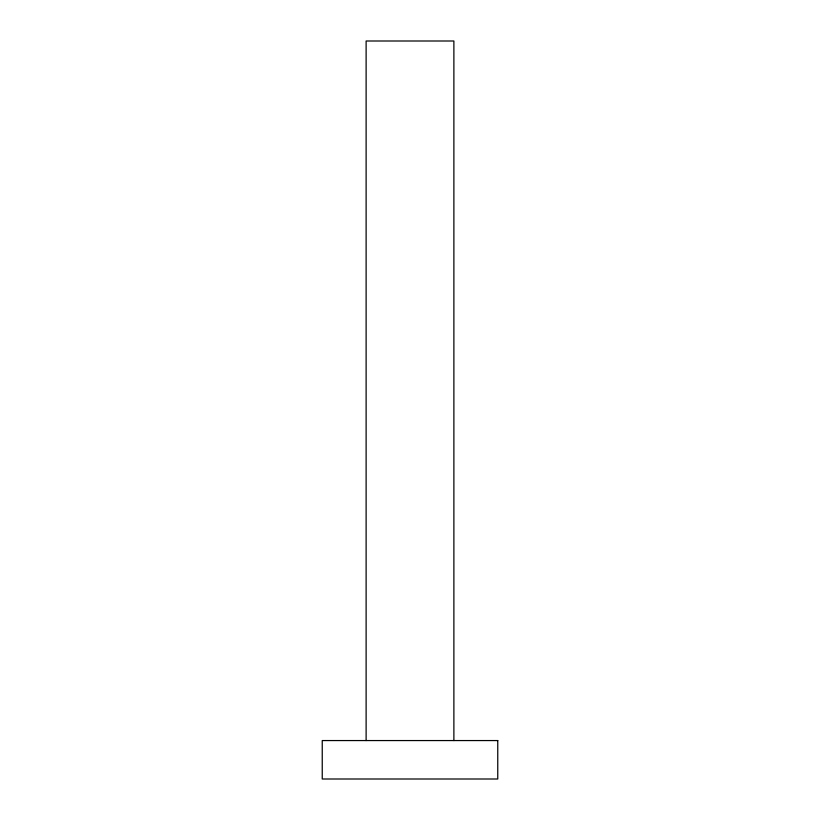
<?xml version="1.0" encoding="UTF-8"?>
<svg xmlns="http://www.w3.org/2000/svg" width="820" height="820" viewBox="0 0 820 820"><rect width="100%" height="100%" fill="white"/><g stroke="black" fill="none" stroke-linecap="round" stroke-linejoin="round"><path stroke-width="1.23" d="M453.88 740.562L453.88 41L366.12 41L366.12 740.562M497.76 740.562L322.239 740.562L322.239 779L497.76 779L497.76 740.562"/></g></svg>
